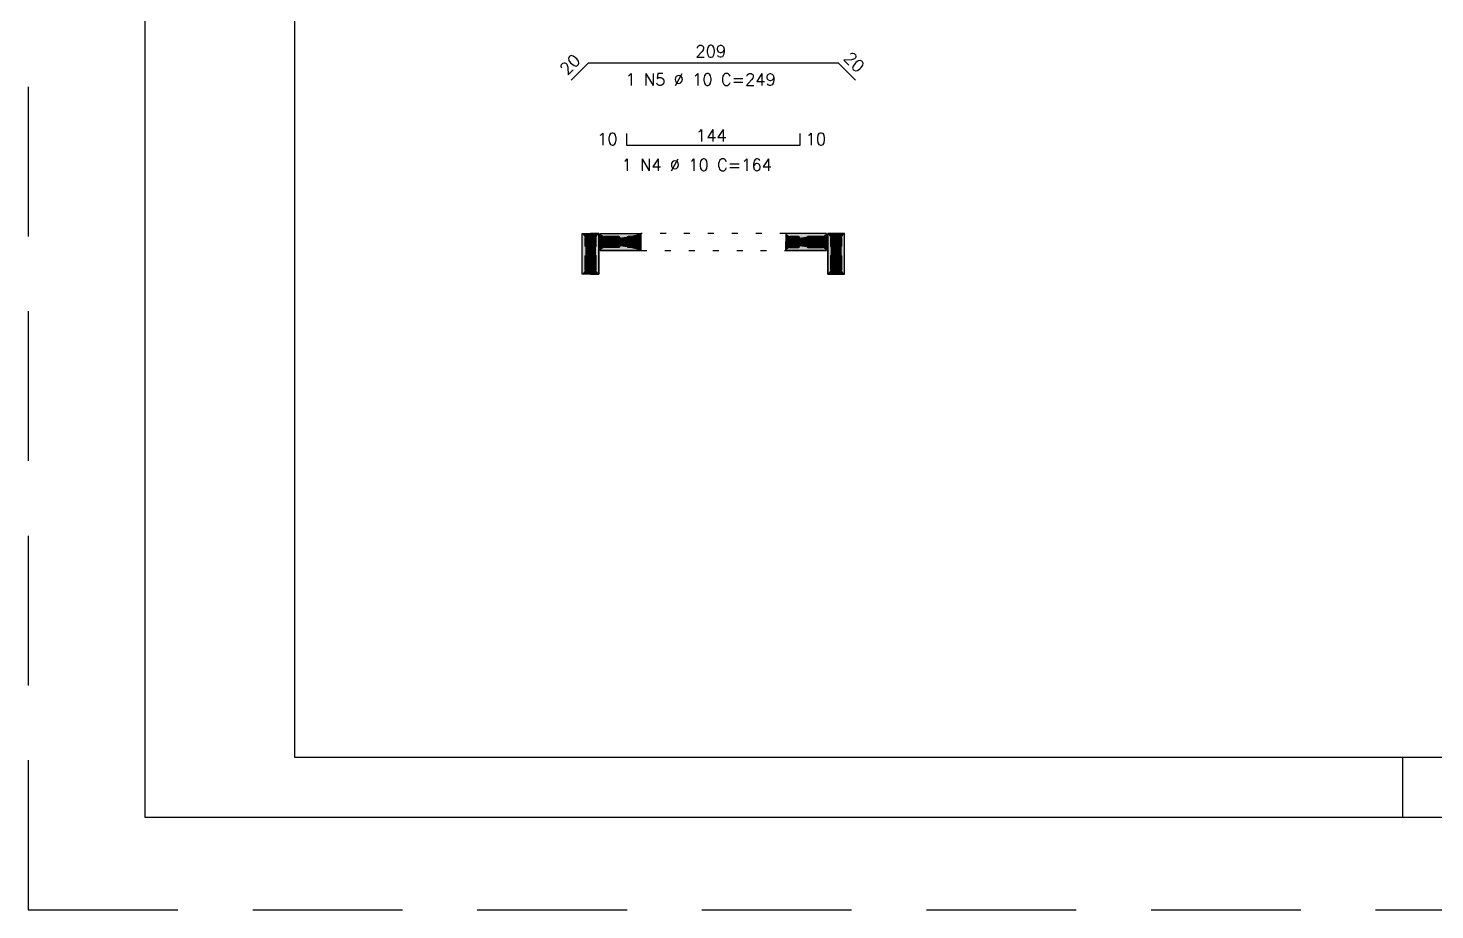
# Model space of a CAD drawing. Extents: x -1.9 to 86, y -1.6 to 60.9.
# Drawn here: x -1.95 to 21.54, y -1.55 to 13.18 of the extents above; entities that cross this region are included whole.
import ezdxf

# ---------------------------------------------------------------- set-up
doc = ezdxf.new("R2010")
doc.units = 0
doc.header["$MEASUREMENT"] = 0
doc.linetypes.add('ESTILO_TQS_0002', pattern=[0.4, 0.1, -0.3])
doc.linetypes.add('HIDDEN', pattern=[0.375, 0.25, -0.125])
doc.layers.get('0').update_dxf_attribs({"linetype": 'CONTINUOUS'})
doc.layers.get('Defpoints').update_dxf_attribs({"linetype": 'CONTINUOUS'})
for name, color, linetype in [('ARQ_FOLHA', 7, 'CONTINUOUS'), ('PENA_01', 1, 'CONTINUOUS'), ('PENA_02', 2, 'CONTINUOUS'), ('PENA_03', 3, 'CONTINUOUS'), ('PENA_05', 5, 'CONTINUOUS'), ('PENA_11', 252, 'CONTINUOUS'), ('PENA_21', 100, 'CONTINUOUS')]:
    doc.layers.add(name, color=color, linetype=linetype)
doc.styles.get("Standard").update_dxf_attribs({"font": 'ROMANS.SHX'})

# ---------------------------------------------------------------- blocks, each defined once
blk = doc.blocks.new('FOLHA A1 - 841 X 594')
at = {"layer": 'ARQ_FOLHA', "color": 1}
blk.add_line((-631, 10), (-631, 0), dxfattribs=at)
for points in [[(-841, 0), (0, 0), (0, 594), (-841, 594)], [(-816, 10), (-10, 10), (-10, 584), (-816, 584)]]:
    blk.add_lwpolyline(points, close=True, dxfattribs=at)
at = {"layer": 'Defpoints', "color": 8, "linetype": 'HIDDEN', "ltscale": 100}
blk.add_lwpolyline([(-860.5, 609.5), (-860.5, -15.5), (19.5, -15.5), (19.5, 609.5)], close=True, dxfattribs=at)
blk = doc.blocks.new('*U24')
blk.add_blockref('FOLHA A1 - 841 X 594', (0, 0))

msp = doc.modelspace()

# ---------------------------------------------------------------- linework, layer by layer
at = {"layer": 'PENA_01', "linetype": 'Continuous'}
for points in [[(7.531112, 9.67417), (7.531112, 9.53417), (7.511112, 9.51417), (7.371112, 9.51417), (7.351112, 9.53417), (7.351112, 9.67417), (7.371112, 9.69417), (7.511112, 9.69417), (7.531112, 9.67417)], [(7.911112, 9.51417), (7.671112, 9.51417), (7.651112, 9.53417), (7.651112, 9.67417), (7.671112, 9.69417), (7.911112, 9.69417), (7.931112, 9.67417), (7.931112, 9.53417), (7.911112, 9.51417)], [(8.211112, 9.51417), (8.071112, 9.51417), (8.051112, 9.53417), (8.051112, 9.67417), (8.071112, 9.69417), (8.211112, 9.69417), (8.231112, 9.67417), (8.231112, 9.53417), (8.211112, 9.51417)], [(10.771112, 9.51417), (10.911112, 9.51417), (10.931112, 9.53417), (10.931112, 9.67417), (10.911112, 9.69417), (10.771112, 9.69417), (10.751112, 9.67417), (10.751112, 9.53417), (10.771112, 9.51417)], [(11.071112, 9.51417), (11.311112, 9.51417), (11.331112, 9.53417), (11.331112, 9.67417), (11.311112, 9.69417), (11.071112, 9.69417), (11.051112, 9.67417), (11.051112, 9.53417), (11.071112, 9.51417)], [(11.451112, 9.67417), (11.451112, 9.53417), (11.471112, 9.51417), (11.611112, 9.51417), (11.631112, 9.53417), (11.631112, 9.67417), (11.611112, 9.69417), (11.471112, 9.69417), (11.451112, 9.67417)], [(7.531112, 9.37417), (7.531112, 9.13417), (7.511112, 9.11417), (7.371112, 9.11417), (7.351112, 9.13417), (7.351112, 9.37417), (7.371112, 9.39417), (7.511112, 9.39417), (7.531112, 9.37417)], [(11.451112, 9.37417), (11.451112, 9.13417), (11.471112, 9.11417), (11.611112, 9.11417), (11.631112, 9.13417), (11.631112, 9.37417), (11.611112, 9.39417), (11.471112, 9.39417), (11.451112, 9.37417)]]:
    msp.add_lwpolyline(points, dxfattribs=at)
at = {"layer": 'PENA_02', "linetype": 'Continuous'}
for points in [[(7.581112, 9.74417), (7.581112, 9.06417), (7.301112, 9.06417), (7.301112, 9.74417), (7.581112, 9.74417)], [(8.281112, 9.46417), (7.601112, 9.46417), (7.601112, 9.74417), (8.281112, 9.74417), (8.281112, 9.46417)], [(10.701112, 9.46417), (11.381112, 9.46417), (11.381112, 9.74417), (10.701112, 9.74417), (10.701112, 9.46417)], [(11.401112, 9.74417), (11.401112, 9.06417), (11.681112, 9.06417), (11.681112, 9.74417), (11.401112, 9.74417)]]:
    msp.add_lwpolyline(points, dxfattribs=at)
at = {"layer": 'PENA_03', "linetype": 'Continuous'}
for points in [[(7.531112, 9.53417), (7.511112, 9.51417), (7.371112, 9.51417), (7.351112, 9.53417), (7.351112, 9.67417), (7.371112, 9.69417), (7.511112, 9.69417), (7.531112, 9.67417), (7.531112, 9.53417)], [(7.931112, 9.53417), (7.911112, 9.51417), (7.671112, 9.51417), (7.651112, 9.53417), (7.651112, 9.67417), (7.671112, 9.69417), (7.911112, 9.69417), (7.931112, 9.67417), (7.931112, 9.53417)], [(8.231112, 9.53417), (8.211112, 9.51417), (8.071112, 9.51417), (8.051112, 9.53417), (8.051112, 9.67417), (8.071112, 9.69417), (8.211112, 9.69417), (8.231112, 9.67417), (8.231112, 9.53417)], [(10.931112, 9.53417), (10.911112, 9.51417), (10.771112, 9.51417), (10.751112, 9.53417), (10.751112, 9.67417), (10.771112, 9.69417), (10.911112, 9.69417), (10.931112, 9.67417), (10.931112, 9.53417)], [(11.331112, 9.53417), (11.311112, 9.51417), (11.071112, 9.51417), (11.051112, 9.53417), (11.051112, 9.67417), (11.071112, 9.69417), (11.311112, 9.69417), (11.331112, 9.67417), (11.331112, 9.53417)], [(11.631112, 9.53417), (11.611112, 9.51417), (11.471112, 9.51417), (11.451112, 9.53417), (11.451112, 9.67417), (11.471112, 9.69417), (11.611112, 9.69417), (11.631112, 9.67417), (11.631112, 9.53417)], [(7.371112, 9.11417), (7.351112, 9.13417), (7.351112, 9.37417), (7.371112, 9.39417), (7.511112, 9.39417), (7.531112, 9.37417), (7.531112, 9.13417), (7.511112, 9.11417), (7.371112, 9.11417)], [(11.471112, 9.11417), (11.451112, 9.13417), (11.451112, 9.37417), (11.471112, 9.39417), (11.611112, 9.39417), (11.631112, 9.37417), (11.631112, 9.13417), (11.611112, 9.11417), (11.471112, 9.11417)]]:
    msp.add_lwpolyline(points, dxfattribs=at)
at = {"layer": 'PENA_03', "linetype": 'ESTILO_TQS_0002'}
msp.add_lwpolyline([(8.281112, 9.46417), (10.701112, 9.46417), (10.701112, 9.74417), (8.281112, 9.74417), (8.281112, 9.46417)], dxfattribs=at)
at = {"layer": 'PENA_03', "linetype": 'Continuous'}
for centre in [(7.441112, 9.60417), (7.791112, 9.60417), (8.141112, 9.60417), (10.841112, 9.60417), (11.191112, 9.60417), (11.541112, 9.60417), (7.441112, 9.25417), (11.541112, 9.25417)]:
    msp.add_circle(centre, 0.04, dxfattribs=at)
for points in [[(7.481112, 9.60417), (7.421112, 9.638811), (7.403524, 9.617851)], [(7.481112, 9.60417), (7.448058, 9.643563), (7.421112, 9.638811)], [(7.481112, 9.60417), (7.471753, 9.629882), (7.448058, 9.643563)], [(7.831112, 9.60417), (7.771112, 9.638811), (7.753524, 9.617851)], [(7.831112, 9.60417), (7.798058, 9.643563), (7.771112, 9.638811)], [(7.831112, 9.60417), (7.821753, 9.629882), (7.798058, 9.643563)], [(8.181112, 9.60417), (8.121112, 9.638811), (8.103524, 9.617851)], [(8.181112, 9.60417), (8.148058, 9.643563), (8.121112, 9.638811)], [(8.181112, 9.60417), (8.171753, 9.629882), (8.148058, 9.643563)], [(10.881112, 9.60417), (10.821112, 9.638811), (10.803524, 9.617851)], [(10.881112, 9.60417), (10.848058, 9.643563), (10.821112, 9.638811)], [(10.881112, 9.60417), (10.871753, 9.629882), (10.848058, 9.643563)], [(11.231112, 9.60417), (11.171112, 9.638811), (11.153524, 9.617851)], [(11.231112, 9.60417), (11.198058, 9.643563), (11.171112, 9.638811)], [(11.231112, 9.60417), (11.221753, 9.629882), (11.198058, 9.643563)], [(11.581112, 9.60417), (11.521112, 9.638811), (11.503524, 9.617851)], [(11.581112, 9.60417), (11.548058, 9.643563), (11.521112, 9.638811)], [(11.581112, 9.60417), (11.571753, 9.629882), (11.548058, 9.643563)], [(7.481112, 9.60417), (7.403524, 9.617851), (7.403524, 9.59049)], [(7.481112, 9.60417), (7.403524, 9.59049), (7.421112, 9.569529)], [(7.481112, 9.60417), (7.421112, 9.569529), (7.448058, 9.564778)], [(7.481112, 9.60417), (7.448058, 9.564778), (7.471753, 9.578459)], [(7.481112, 9.60417), (7.471753, 9.578459), (7.481112, 9.60417)], [(7.831112, 9.60417), (7.753524, 9.617851), (7.753524, 9.59049)], [(7.831112, 9.60417), (7.753524, 9.59049), (7.771112, 9.569529)], [(7.831112, 9.60417), (7.771112, 9.569529), (7.798058, 9.564778)], [(7.831112, 9.60417), (7.798058, 9.564778), (7.821753, 9.578459)], [(7.831112, 9.60417), (7.821753, 9.578459), (7.831112, 9.60417)], [(8.181112, 9.60417), (8.103524, 9.617851), (8.103524, 9.59049)], [(8.181112, 9.60417), (8.103524, 9.59049), (8.121112, 9.569529)], [(8.181112, 9.60417), (8.121112, 9.569529), (8.148058, 9.564778)], [(8.181112, 9.60417), (8.148058, 9.564778), (8.171753, 9.578459)], [(8.181112, 9.60417), (8.171753, 9.578459), (8.181112, 9.60417)], [(10.881112, 9.60417), (10.803524, 9.617851), (10.803524, 9.59049)], [(10.881112, 9.60417), (10.803524, 9.59049), (10.821112, 9.569529)], [(10.881112, 9.60417), (10.821112, 9.569529), (10.848058, 9.564778)], [(10.881112, 9.60417), (10.848058, 9.564778), (10.871753, 9.578459)], [(10.881112, 9.60417), (10.871753, 9.578459), (10.881112, 9.60417)], [(11.231112, 9.60417), (11.153524, 9.617851), (11.153524, 9.59049)], [(11.231112, 9.60417), (11.153524, 9.59049), (11.171112, 9.569529)], [(11.231112, 9.60417), (11.171112, 9.569529), (11.198058, 9.564778)], [(11.231112, 9.60417), (11.198058, 9.564778), (11.221753, 9.578459)], [(11.231112, 9.60417), (11.221753, 9.578459), (11.231112, 9.60417)], [(11.581112, 9.60417), (11.503524, 9.617851), (11.503524, 9.59049)], [(11.581112, 9.60417), (11.503524, 9.59049), (11.521112, 9.569529)], [(11.581112, 9.60417), (11.521112, 9.569529), (11.548058, 9.564778)], [(11.581112, 9.60417), (11.548058, 9.564778), (11.571753, 9.578459)], [(11.581112, 9.60417), (11.571753, 9.578459), (11.581112, 9.60417)], [(7.481112, 9.25417), (7.421112, 9.288811), (7.403524, 9.267851)], [(7.481112, 9.25417), (7.403524, 9.267851), (7.403524, 9.24049)], [(7.481112, 9.25417), (7.403524, 9.24049), (7.421112, 9.219529)], [(7.481112, 9.25417), (7.448058, 9.293563), (7.421112, 9.288811)], [(7.481112, 9.25417), (7.421112, 9.219529), (7.448058, 9.214778)], [(7.481112, 9.25417), (7.471753, 9.279882), (7.448058, 9.293563)], [(7.481112, 9.25417), (7.448058, 9.214778), (7.471753, 9.228459)], [(7.481112, 9.25417), (7.471753, 9.228459), (7.481112, 9.25417)], [(11.581112, 9.25417), (11.521112, 9.288811), (11.503524, 9.267851)], [(11.581112, 9.25417), (11.503524, 9.267851), (11.503524, 9.24049)], [(11.581112, 9.25417), (11.503524, 9.24049), (11.521112, 9.219529)], [(11.581112, 9.25417), (11.548058, 9.293563), (11.521112, 9.288811)], [(11.581112, 9.25417), (11.521112, 9.219529), (11.548058, 9.214778)], [(11.581112, 9.25417), (11.571753, 9.279882), (11.548058, 9.293563)], [(11.581112, 9.25417), (11.548058, 9.214778), (11.571753, 9.228459)], [(11.581112, 9.25417), (11.571753, 9.228459), (11.581112, 9.25417)]]:
    msp.add_solid(points, dxfattribs=at)
at = {"layer": 'PENA_05', "linetype": 'Continuous'}
for p, q in [((7.401112, 12.589311), (7.118269, 12.306468)), ((11.581112, 12.589311), (7.401112, 12.589311)), ((11.863954, 12.306468), (11.581112, 12.589311)), ((8.041112, 11.418627), (8.041112, 11.218627)), ((10.941112, 11.218627), (10.941112, 11.418627)), ((8.041112, 11.218627), (10.941112, 11.218627))]:
    msp.add_line(p, q, dxfattribs=at)
at = {"layer": 'PENA_11', "linetype": 'Continuous'}
for points in [[(7.531112, 9.53417), (7.351112, 9.67417), (7.371112, 9.69417)], [(7.531112, 9.53417), (7.351112, 9.53417), (7.351112, 9.67417)], [(7.531112, 9.53417), (7.371112, 9.69417), (7.511112, 9.69417)], [(7.531112, 9.53417), (7.511112, 9.69417), (7.531112, 9.67417)], [(7.531112, 9.53417), (7.531112, 9.67417), (7.531112, 9.53417)], [(7.931112, 9.53417), (7.651112, 9.67417), (7.671112, 9.69417)], [(7.931112, 9.53417), (7.651112, 9.53417), (7.651112, 9.67417)], [(7.931112, 9.53417), (7.671112, 9.69417), (7.911112, 9.69417)], [(7.931112, 9.53417), (7.911112, 9.69417), (7.931112, 9.67417)], [(7.931112, 9.53417), (7.931112, 9.67417), (7.931112, 9.53417)], [(8.231112, 9.53417), (8.051112, 9.67417), (8.071112, 9.69417)], [(8.231112, 9.53417), (8.051112, 9.53417), (8.051112, 9.67417)], [(8.231112, 9.53417), (8.071112, 9.69417), (8.211112, 9.69417)], [(8.231112, 9.53417), (8.211112, 9.69417), (8.231112, 9.67417)], [(8.231112, 9.53417), (8.231112, 9.67417), (8.231112, 9.53417)], [(10.931112, 9.53417), (10.751112, 9.67417), (10.771112, 9.69417)], [(10.931112, 9.53417), (10.751112, 9.53417), (10.751112, 9.67417)], [(10.931112, 9.53417), (10.771112, 9.69417), (10.911112, 9.69417)], [(10.931112, 9.53417), (10.911112, 9.69417), (10.931112, 9.67417)], [(10.931112, 9.53417), (10.931112, 9.67417), (10.931112, 9.53417)], [(11.331112, 9.53417), (11.051112, 9.67417), (11.071112, 9.69417)], [(11.331112, 9.53417), (11.051112, 9.53417), (11.051112, 9.67417)], [(11.331112, 9.53417), (11.071112, 9.69417), (11.311112, 9.69417)], [(11.331112, 9.53417), (11.311112, 9.69417), (11.331112, 9.67417)], [(11.331112, 9.53417), (11.331112, 9.67417), (11.331112, 9.53417)], [(11.631112, 9.53417), (11.451112, 9.67417), (11.471112, 9.69417)], [(11.631112, 9.53417), (11.451112, 9.53417), (11.451112, 9.67417)], [(11.631112, 9.53417), (11.471112, 9.69417), (11.611112, 9.69417)], [(11.631112, 9.53417), (11.611112, 9.69417), (11.631112, 9.67417)], [(11.631112, 9.53417), (11.631112, 9.67417), (11.631112, 9.53417)], [(7.531112, 9.53417), (7.371112, 9.51417), (7.351112, 9.53417)], [(7.531112, 9.53417), (7.511112, 9.51417), (7.371112, 9.51417)], [(7.931112, 9.53417), (7.671112, 9.51417), (7.651112, 9.53417)], [(7.931112, 9.53417), (7.911112, 9.51417), (7.671112, 9.51417)], [(8.231112, 9.53417), (8.071112, 9.51417), (8.051112, 9.53417)], [(8.231112, 9.53417), (8.211112, 9.51417), (8.071112, 9.51417)], [(10.931112, 9.53417), (10.771112, 9.51417), (10.751112, 9.53417)], [(10.931112, 9.53417), (10.911112, 9.51417), (10.771112, 9.51417)], [(11.331112, 9.53417), (11.071112, 9.51417), (11.051112, 9.53417)], [(11.331112, 9.53417), (11.311112, 9.51417), (11.071112, 9.51417)], [(11.631112, 9.53417), (11.471112, 9.51417), (11.451112, 9.53417)], [(11.631112, 9.53417), (11.611112, 9.51417), (11.471112, 9.51417)], [(7.371112, 9.11417), (7.351112, 9.37417), (7.371112, 9.39417)], [(7.371112, 9.11417), (7.351112, 9.13417), (7.351112, 9.37417)], [(7.371112, 9.11417), (7.371112, 9.39417), (7.511112, 9.39417)], [(7.371112, 9.11417), (7.511112, 9.39417), (7.531112, 9.37417)], [(7.371112, 9.11417), (7.531112, 9.37417), (7.531112, 9.13417)], [(11.471112, 9.11417), (11.451112, 9.37417), (11.471112, 9.39417)], [(11.471112, 9.11417), (11.451112, 9.13417), (11.451112, 9.37417)], [(11.471112, 9.11417), (11.471112, 9.39417), (11.611112, 9.39417)], [(11.471112, 9.11417), (11.611112, 9.39417), (11.631112, 9.37417)], [(11.471112, 9.11417), (11.631112, 9.37417), (11.631112, 9.13417)], [(7.371112, 9.11417), (7.531112, 9.13417), (7.511112, 9.11417)], [(7.371112, 9.11417), (7.511112, 9.11417), (7.371112, 9.11417)], [(11.471112, 9.11417), (11.631112, 9.13417), (11.611112, 9.11417)], [(11.471112, 9.11417), (11.611112, 9.11417), (11.471112, 9.11417)]]:
    msp.add_solid(points, dxfattribs=at)
at = {"layer": 'PENA_21', "linetype": 'Continuous'}
for points in [[(7.441112, 9.74417), (7.441112, 9.69417), (7.371112, 9.69417), (7.351112, 9.67417), (7.351112, 9.53417), (7.371112, 9.51417), (7.441112, 9.51417), (7.441112, 9.39417), (7.371112, 9.39417), (7.351112, 9.37417), (7.351112, 9.13417), (7.371112, 9.11417), (7.441112, 9.11417), (7.441112, 9.06417), (7.301112, 9.06417), (7.301112, 9.74417), (7.441112, 9.74417)], [(7.441112, 9.74417), (7.441112, 9.69417), (7.511112, 9.69417), (7.531112, 9.67417), (7.531112, 9.53417), (7.511112, 9.51417), (7.441112, 9.51417), (7.441112, 9.39417), (7.511112, 9.39417), (7.531112, 9.37417), (7.531112, 9.13417), (7.511112, 9.11417), (7.441112, 9.11417), (7.441112, 9.06417), (7.581112, 9.06417), (7.581112, 9.74417), (7.441112, 9.74417)], [(8.281112, 9.60417), (8.231112, 9.60417), (8.231112, 9.67417), (8.211112, 9.69417), (8.071112, 9.69417), (8.051112, 9.67417), (8.051112, 9.60417), (7.931112, 9.60417), (7.931112, 9.67417), (7.911112, 9.69417), (7.671112, 9.69417), (7.651112, 9.67417), (7.651112, 9.60417), (7.601112, 9.60417), (7.601112, 9.74417), (8.281112, 9.74417), (8.281112, 9.60417)], [(10.701112, 9.60417), (10.751112, 9.60417), (10.751112, 9.67417), (10.771112, 9.69417), (10.911112, 9.69417), (10.931112, 9.67417), (10.931112, 9.60417), (11.051112, 9.60417), (11.051112, 9.67417), (11.071112, 9.69417), (11.311112, 9.69417), (11.331112, 9.67417), (11.331112, 9.60417), (11.381112, 9.60417), (11.381112, 9.74417), (10.701112, 9.74417), (10.701112, 9.60417)], [(11.541112, 9.74417), (11.541112, 9.69417), (11.471112, 9.69417), (11.451112, 9.67417), (11.451112, 9.53417), (11.471112, 9.51417), (11.541112, 9.51417), (11.541112, 9.39417), (11.471112, 9.39417), (11.451112, 9.37417), (11.451112, 9.13417), (11.471112, 9.11417), (11.541112, 9.11417), (11.541112, 9.06417), (11.401112, 9.06417), (11.401112, 9.74417), (11.541112, 9.74417)], [(11.541112, 9.74417), (11.541112, 9.69417), (11.611112, 9.69417), (11.631112, 9.67417), (11.631112, 9.53417), (11.611112, 9.51417), (11.541112, 9.51417), (11.541112, 9.39417), (11.611112, 9.39417), (11.631112, 9.37417), (11.631112, 9.13417), (11.611112, 9.11417), (11.541112, 9.11417), (11.541112, 9.06417), (11.681112, 9.06417), (11.681112, 9.74417), (11.541112, 9.74417)], [(8.281112, 9.60417), (8.231112, 9.60417), (8.231112, 9.53417), (8.211112, 9.51417), (8.071112, 9.51417), (8.051112, 9.53417), (8.051112, 9.60417), (7.931112, 9.60417), (7.931112, 9.53417), (7.911112, 9.51417), (7.671112, 9.51417), (7.651112, 9.53417), (7.651112, 9.60417), (7.601112, 9.60417), (7.601112, 9.46417), (8.281112, 9.46417), (8.281112, 9.60417)], [(10.701112, 9.60417), (10.751112, 9.60417), (10.751112, 9.53417), (10.771112, 9.51417), (10.911112, 9.51417), (10.931112, 9.53417), (10.931112, 9.60417), (11.051112, 9.60417), (11.051112, 9.53417), (11.071112, 9.51417), (11.311112, 9.51417), (11.331112, 9.53417), (11.331112, 9.60417), (11.381112, 9.60417), (11.381112, 9.46417), (10.701112, 9.46417), (10.701112, 9.60417)]]:
    msp.add_lwpolyline(points, dxfattribs=at)
for points in [[(7.371112, 9.69417), (7.351112, 9.67417), (7.301112, 9.74417)], [(7.371112, 9.69417), (7.301112, 9.74417), (7.441112, 9.74417)], [(7.301112, 9.74417), (7.351112, 9.67417), (7.301112, 9.06417)], [(7.301112, 9.06417), (7.351112, 9.67417), (7.351112, 9.13417)], [(7.351112, 9.13417), (7.351112, 9.67417), (7.351112, 9.53417)], [(7.371112, 9.69417), (7.441112, 9.74417), (7.441112, 9.69417)], [(7.581112, 9.74417), (7.441112, 9.74417), (7.511112, 9.69417)], [(7.511112, 9.69417), (7.441112, 9.74417), (7.441112, 9.69417)], [(7.531112, 9.67417), (7.581112, 9.74417), (7.511112, 9.69417)], [(7.581112, 9.06417), (7.581112, 9.74417), (7.531112, 9.67417)], [(7.531112, 9.53417), (7.581112, 9.06417), (7.531112, 9.67417)], [(8.281112, 9.74417), (7.671112, 9.69417), (7.601112, 9.74417)], [(7.671112, 9.69417), (7.651112, 9.67417), (7.601112, 9.74417)], [(7.601112, 9.74417), (7.651112, 9.67417), (7.601112, 9.60417)], [(7.651112, 9.67417), (7.651112, 9.60417), (7.601112, 9.60417)], [(7.911112, 9.69417), (7.671112, 9.69417), (8.281112, 9.74417)], [(7.931112, 9.67417), (7.911112, 9.69417), (8.281112, 9.74417)], [(8.281112, 9.74417), (8.071112, 9.69417), (7.931112, 9.67417)], [(7.931112, 9.60417), (7.931112, 9.67417), (8.071112, 9.69417)], [(7.931112, 9.60417), (8.071112, 9.69417), (8.051112, 9.67417)], [(7.931112, 9.60417), (8.051112, 9.67417), (8.051112, 9.60417)], [(8.281112, 9.74417), (8.211112, 9.69417), (8.071112, 9.69417)], [(8.281112, 9.74417), (8.231112, 9.67417), (8.211112, 9.69417)], [(8.281112, 9.74417), (8.281112, 9.60417), (8.231112, 9.60417)], [(8.281112, 9.74417), (8.231112, 9.60417), (8.231112, 9.67417)], [(11.381112, 9.74417), (10.701112, 9.74417), (10.771112, 9.69417)], [(10.701112, 9.74417), (10.701112, 9.60417), (10.751112, 9.60417)], [(10.701112, 9.74417), (10.751112, 9.60417), (10.751112, 9.67417)], [(10.701112, 9.74417), (10.751112, 9.67417), (10.771112, 9.69417)], [(11.381112, 9.74417), (10.771112, 9.69417), (10.911112, 9.69417)], [(11.381112, 9.74417), (10.911112, 9.69417), (10.931112, 9.67417)], [(11.381112, 9.74417), (10.931112, 9.67417), (11.071112, 9.69417)], [(10.931112, 9.67417), (11.051112, 9.67417), (11.071112, 9.69417)], [(10.931112, 9.67417), (10.931112, 9.60417), (11.051112, 9.60417)], [(10.931112, 9.67417), (11.051112, 9.60417), (11.051112, 9.67417)], [(11.381112, 9.74417), (11.071112, 9.69417), (11.311112, 9.69417)], [(11.381112, 9.74417), (11.311112, 9.69417), (11.331112, 9.67417)], [(11.381112, 9.74417), (11.331112, 9.67417), (11.381112, 9.60417)], [(11.381112, 9.60417), (11.331112, 9.67417), (11.331112, 9.60417)], [(11.471112, 9.69417), (11.451112, 9.67417), (11.401112, 9.74417)], [(11.471112, 9.69417), (11.401112, 9.74417), (11.541112, 9.74417)], [(11.401112, 9.74417), (11.451112, 9.67417), (11.401112, 9.06417)], [(11.401112, 9.06417), (11.451112, 9.67417), (11.451112, 9.13417)], [(11.451112, 9.13417), (11.451112, 9.67417), (11.451112, 9.53417)], [(11.471112, 9.69417), (11.541112, 9.74417), (11.541112, 9.69417)], [(11.681112, 9.74417), (11.541112, 9.74417), (11.611112, 9.69417)], [(11.611112, 9.69417), (11.541112, 9.74417), (11.541112, 9.69417)], [(11.631112, 9.67417), (11.681112, 9.74417), (11.611112, 9.69417)], [(11.681112, 9.06417), (11.681112, 9.74417), (11.631112, 9.67417)], [(11.631112, 9.53417), (11.681112, 9.06417), (11.631112, 9.67417)], [(7.351112, 9.13417), (7.351112, 9.37417), (7.351112, 9.53417)], [(7.371112, 9.51417), (7.351112, 9.37417), (7.351112, 9.53417)], [(7.371112, 9.51417), (7.371112, 9.39417), (7.351112, 9.37417)], [(7.441112, 9.51417), (7.371112, 9.39417), (7.371112, 9.51417)], [(7.441112, 9.51417), (7.441112, 9.39417), (7.371112, 9.39417)], [(7.441112, 9.51417), (7.511112, 9.39417), (7.511112, 9.51417)], [(7.441112, 9.51417), (7.441112, 9.39417), (7.511112, 9.39417)], [(7.511112, 9.51417), (7.531112, 9.37417), (7.531112, 9.53417)], [(7.511112, 9.39417), (7.531112, 9.37417), (7.511112, 9.51417)], [(7.531112, 9.37417), (7.581112, 9.06417), (7.531112, 9.53417)], [(7.601112, 9.46417), (7.651112, 9.53417), (7.601112, 9.60417)], [(7.651112, 9.53417), (7.651112, 9.60417), (7.601112, 9.60417)], [(7.671112, 9.51417), (7.651112, 9.53417), (7.601112, 9.46417)], [(8.281112, 9.46417), (7.671112, 9.51417), (7.601112, 9.46417)], [(7.911112, 9.51417), (7.671112, 9.51417), (8.281112, 9.46417)], [(7.931112, 9.53417), (7.911112, 9.51417), (8.281112, 9.46417)], [(7.931112, 9.60417), (7.931112, 9.53417), (8.071112, 9.51417)], [(7.931112, 9.60417), (8.071112, 9.51417), (8.051112, 9.53417)], [(7.931112, 9.60417), (8.051112, 9.53417), (8.051112, 9.60417)], [(8.281112, 9.46417), (8.071112, 9.51417), (7.931112, 9.53417)], [(8.281112, 9.46417), (8.211112, 9.51417), (8.071112, 9.51417)], [(8.281112, 9.46417), (8.231112, 9.53417), (8.211112, 9.51417)], [(8.281112, 9.46417), (8.281112, 9.60417), (8.231112, 9.60417)], [(8.281112, 9.46417), (8.231112, 9.60417), (8.231112, 9.53417)], [(10.701112, 9.46417), (10.701112, 9.60417), (10.751112, 9.60417)], [(10.701112, 9.46417), (10.751112, 9.60417), (10.751112, 9.53417)], [(10.701112, 9.46417), (10.751112, 9.53417), (10.771112, 9.51417)], [(11.381112, 9.46417), (10.701112, 9.46417), (10.771112, 9.51417)], [(11.381112, 9.46417), (10.771112, 9.51417), (10.911112, 9.51417)], [(11.381112, 9.46417), (10.911112, 9.51417), (10.931112, 9.53417)], [(10.931112, 9.53417), (10.931112, 9.60417), (11.051112, 9.60417)], [(10.931112, 9.53417), (11.051112, 9.60417), (11.051112, 9.53417)], [(11.381112, 9.46417), (10.931112, 9.53417), (11.071112, 9.51417)], [(10.931112, 9.53417), (11.051112, 9.53417), (11.071112, 9.51417)], [(11.381112, 9.46417), (11.071112, 9.51417), (11.311112, 9.51417)], [(11.381112, 9.46417), (11.311112, 9.51417), (11.331112, 9.53417)], [(11.381112, 9.46417), (11.331112, 9.53417), (11.381112, 9.60417)], [(11.381112, 9.60417), (11.331112, 9.53417), (11.331112, 9.60417)], [(11.451112, 9.13417), (11.451112, 9.37417), (11.451112, 9.53417)], [(11.471112, 9.51417), (11.451112, 9.37417), (11.451112, 9.53417)], [(11.471112, 9.51417), (11.471112, 9.39417), (11.451112, 9.37417)], [(11.541112, 9.51417), (11.471112, 9.39417), (11.471112, 9.51417)], [(11.541112, 9.51417), (11.541112, 9.39417), (11.471112, 9.39417)], [(11.541112, 9.51417), (11.611112, 9.39417), (11.611112, 9.51417)], [(11.541112, 9.51417), (11.541112, 9.39417), (11.611112, 9.39417)], [(11.611112, 9.51417), (11.631112, 9.37417), (11.631112, 9.53417)], [(11.611112, 9.39417), (11.631112, 9.37417), (11.611112, 9.51417)], [(11.631112, 9.37417), (11.681112, 9.06417), (11.631112, 9.53417)], [(7.531112, 9.37417), (7.531112, 9.13417), (7.581112, 9.06417)], [(11.631112, 9.37417), (11.631112, 9.13417), (11.681112, 9.06417)], [(7.371112, 9.11417), (7.301112, 9.06417), (7.351112, 9.13417)], [(7.441112, 9.06417), (7.301112, 9.06417), (7.371112, 9.11417)], [(7.441112, 9.11417), (7.441112, 9.06417), (7.371112, 9.11417)], [(7.511112, 9.11417), (7.441112, 9.11417), (7.581112, 9.06417)], [(7.441112, 9.11417), (7.441112, 9.06417), (7.581112, 9.06417)], [(7.531112, 9.13417), (7.511112, 9.11417), (7.581112, 9.06417)], [(11.471112, 9.11417), (11.401112, 9.06417), (11.451112, 9.13417)], [(11.541112, 9.06417), (11.401112, 9.06417), (11.471112, 9.11417)], [(11.541112, 9.11417), (11.541112, 9.06417), (11.471112, 9.11417)], [(11.611112, 9.11417), (11.541112, 9.11417), (11.681112, 9.06417)], [(11.541112, 9.11417), (11.541112, 9.06417), (11.681112, 9.06417)], [(11.631112, 9.13417), (11.611112, 9.11417), (11.681112, 9.06417)]]:
    msp.add_solid(points, dxfattribs=at)

# ---------------------------------------------------------------- block references
at = {"xscale": 0.09999999999999938, "yscale": 0.09999999999999938, "zscale": 0.09999999999999938}
msp.add_blockref('*U24', (84.1, -0.002501), dxfattribs=at)

# ---------------------------------------------------------------- texts
at = {"layer": 'PENA_03', "linetype": 'Continuous'}
for rotation, p in [(45, (7.047558, 12.377179)), (315, (11.651822, 12.660021))]:
    msp.add_text('20', height=0.2, rotation=rotation, dxfattribs=at).set_placement(p)
for s, p in [('209', (9.191112, 12.689311)), ('1 N5 %%c 10 C=249', (8.022213, 12.218384)), ('10', (7.551112, 11.223627)), ('144', (9.200159, 11.282032)), ('10', (11.031112, 11.223627)), ('1 N4 %%c 10 C=164', (7.959237, 10.792909))]:
    msp.add_text(s, height=0.2, dxfattribs=at).set_placement(p)

doc.saveas('drawing.dxf')
